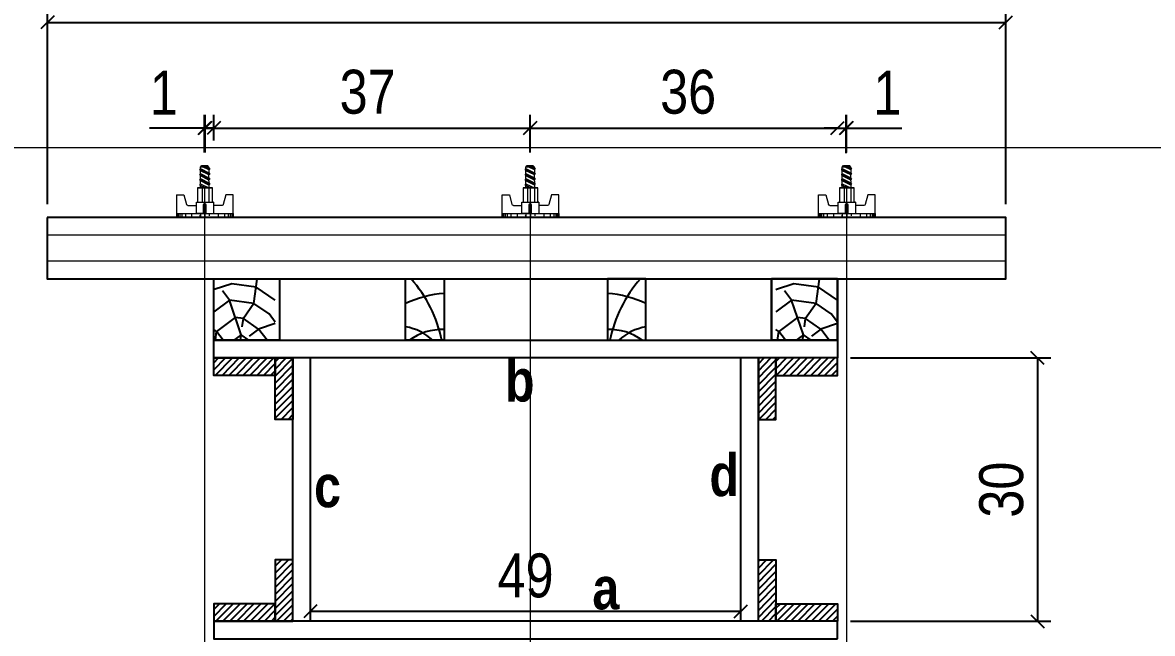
# Model space of a CAD drawing. Extents: x 2282 to 12463, y 760 to 16806.
# Drawn here: x 6195.9 to 6453.2, y 15095 to 15234.1 of the extents above; entities that cross this region are included whole.
import ezdxf

# ---------------------------------------------------------------- set-up
doc = ezdxf.new("R2010")
doc.units = 0
for name, color, linetype in [('1-2 PONTALETE', 7, 'Continuous'), ('COTA', 241, 'Continuous'), ('GRAVATA', 2, 'Continuous'), ('NOMENCLATURA', 7, 'Continuous'), ('Painéis', 200, 'Continuous'), ('PONTALETE', 7, 'Continuous'), ('SARRAFO', 251, 'Continuous')]:
    doc.layers.add(name, color=color, linetype=linetype)
doc.layers.add('CARIMBO', color=255, linetype='Continuous', lineweight=9)
doc.layers.add('Hachura', color=251, linetype='Continuous', lineweight=9)
doc.styles.add('COTA TECNICA 2X', font='techl___.ttf', dxfattribs={"height": 10})
doc.styles.add('ROMANC', font='techb___.ttf', dxfattribs={"height": 2.5})
doc.dimstyles.new('SECAO PILAR', dxfattribs={"dimtxt": 10, "dimasz": 3, "dimexe": 3, "dimexo": 3, "dimgap": 3, "dimtad": 1, "dimdec": 1, "dimlfac": 0.5, "dimzin": 12, "dimdsep": 46, "dimtxsty": 'COTA TECNICA 2X', "dimblk1": 'OBLIQUE', "dimblk2": 'OBLIQUE', "dimsah": 1, "dimcen": 0.9, "dimclrd": 256, "dimclre": 256, "dimclrt": 256, "dimadec": 1, "dimazin": 3, "dimtfac": 1, "dimtdec": 1, "dimtmove": 0, "dimatfit": 3, "dimfxl": 1, "dimtolj": 1, "dimtzin": 12, "dimarcsym": 0})
pattern_1 = [(45.5, (-90539.113, -18537.7951), (-0.802406755, 0.788522922), [])]
pattern_2 = [(45.5, (-109290.1633, -18585.8401), (-0.802406755, 0.788522922), [])]

# ---------------------------------------------------------------- blocks, each defined once
blk = doc.blocks.new('_Oblique')
at = {"color": 0, "linetype": 'ByBlock', "lineweight": -2}
blk.add_line((-0.5, -0.5), (0.5, 0.5), dxfattribs=at)
blk = doc.blocks.new('*D97')
at = {"layer": 'COTA', "lineweight": -2, "transparency": 16777216}
for p, q in [((6237.39, 15204.56), (6237.39, 15213.11)), ((6239.46, 15207.27), (6239.46, 15213.11)), ((6237.39, 15210.11), (6224.8, 15210.11)), ((6239.46, 15210.11), (6237.39, 15210.11)), ((6239.46, 15210.11), (6242.46, 15210.11))]:
    blk.add_line(p, q, dxfattribs=at)
at = {"layer": 'Defpoints', "color": 0, "transparency": 16777216}
for p in [(6237.39, 15210.11), (6239.46, 15204.27), (6237.39, 15201.56)]:
    blk.add_point(p, dxfattribs=at)
at = {"layer": 'COTA', "lineweight": -2, "transparency": 16777216, "xscale": 3, "yscale": 3, "zscale": 3}
blk.add_blockref('_Oblique', (6237.39, 15210.11), dxfattribs=at)
at = {"layer": 'COTA', "lineweight": -2, "transparency": 16777216, "xscale": 3, "yscale": 3, "zscale": 3, "rotation": 180}
blk.add_blockref('_Oblique', (6239.46, 15210.11), dxfattribs=at)
at = {"layer": 'COTA', "transparency": 16777216, "insert": (6228.1, 15218.16), "char_height": 10, "attachment_point": 5, "style": 'COTA TECNICA 2X'}
blk.add_mtext('\\A1;1', dxfattribs=at)
blk = doc.blocks.new('*D98')
at = {"layer": 'COTA', "lineweight": -2, "transparency": 16777216}
for p, q in [((6383.56, 15204.56), (6383.56, 15213.11)), ((6381.49, 15210.11), (6378.49, 15210.11)), ((6381.49, 15210.11), (6383.56, 15210.11)), ((6383.56, 15210.11), (6396.15, 15210.11))]:
    blk.add_line(p, q, dxfattribs=at)
at = {"layer": 'Defpoints', "color": 0, "transparency": 16777216}
for p in [(6381.49, 15210.11), (6383.56, 15210.11), (6383.56, 15201.56)]:
    blk.add_point(p, dxfattribs=at)
at = {"layer": 'COTA', "lineweight": -2, "transparency": 16777216, "xscale": 3, "yscale": 3, "zscale": 3}
blk.add_blockref('_Oblique', (6381.49, 15210.11), dxfattribs=at)
at = {"layer": 'COTA', "lineweight": -2, "transparency": 16777216, "xscale": 3, "yscale": 3, "zscale": 3, "rotation": 180}
blk.add_blockref('_Oblique', (6383.56, 15210.11), dxfattribs=at)
at = {"layer": 'COTA', "transparency": 16777216, "insert": (6392.85, 15218.16), "char_height": 10, "attachment_point": 5, "style": 'COTA TECNICA 2X'}
blk.add_mtext('\\A1;1', dxfattribs=at)
blk = doc.blocks.new('*D99')
at = {"layer": 'COTA', "lineweight": -2, "transparency": 16777216}
for p, q in [((6201.59, 15192.76), (6201.59, 15237.19)), ((6419.85, 15192.76), (6419.85, 15237.19)), ((6201.59, 15234.19), (6419.85, 15234.19))]:
    blk.add_line(p, q, dxfattribs=at)
at = {"layer": 'Defpoints', "color": 0, "transparency": 16777216}
for p in [(6419.85, 15234.19), (6201.59, 15189.76), (6419.85, 15189.76)]:
    blk.add_point(p, dxfattribs=at)
at = {"layer": 'COTA', "lineweight": -2, "transparency": 16777216, "xscale": 3, "yscale": 3, "zscale": 3, "rotation": 180}
blk.add_blockref('_Oblique', (6201.59, 15234.19), dxfattribs=at)
at = {"layer": 'COTA', "lineweight": -2, "transparency": 16777216, "xscale": 3, "yscale": 3, "zscale": 3}
blk.add_blockref('_Oblique', (6419.85, 15234.19), dxfattribs=at)
at = {"layer": 'COTA', "transparency": 16777216, "insert": (6264.72, 15242.92), "char_height": 10, "attachment_point": 5, "style": 'COTA TECNICA 2X'}
blk.add_mtext('\\A1;Perfil Metálico L=150', dxfattribs=at)
blk = doc.blocks.new('*D100')
at = {"layer": 'COTA', "lineweight": -2, "transparency": 16777216}
for p, q in [((6384.49, 15157.74), (6430.07, 15157.74)), ((6427.07, 15157.74), (6427.07, 15097.75)), ((6384.49, 15097.75), (6430.07, 15097.75))]:
    blk.add_line(p, q, dxfattribs=at)
at = {"layer": 'Defpoints', "color": 0, "transparency": 16777216}
for p in [(6381.49, 15157.74), (6381.49, 15097.75), (6427.07, 15097.75)]:
    blk.add_point(p, dxfattribs=at)
at = {"layer": 'COTA', "lineweight": -2, "transparency": 16777216, "xscale": 3, "yscale": 3, "zscale": 3}
for p, rotation in [((6427.07, 15157.74), 90), ((6427.07, 15097.75), 270)]:
    blk.add_blockref('_Oblique', p, dxfattribs=dict(at, rotation=rotation))
at = {"layer": 'COTA', "transparency": 16777216, "insert": (6418.85, 15127.74), "char_height": 10, "attachment_point": 5, "rotation": 90, "style": 'COTA TECNICA 2X'}
blk.add_mtext('\\A1;30', dxfattribs=at)
blk = doc.blocks.new('C')
at = {"layer": 'Hachura', "color": 0}
for p, q in [((0, 3.22), (0, -3.22)), ((0.45, 3.22), (0, 3.22)), ((0.46, 3.16), (0, 3.16)), ((0.46, 3.05), (0, 3.05)), ((0.46, 2.88), (0, 2.88)), ((0, 2.75), (0, -1.16)), ((0.46, 2.65), (0, 2.65)), ((0.45, -3.23), (0.45, 3.22)), ((0.45, 3.22), (2.58, 3.22)), ((2.58, 3.22), (2.58, 2.39)), ((0.46, 2.23), (0, 2.23)), ((0.46, 1.51), (0, 1.51)), ((1.35, 1.94), (1.35, 0.96)), ((2.58, 2.39), (1.47, 2.09)), ((0.39, 0.49), (0.17, 0.49)), ((1.74, 0.97), (0.45, 0.97)), ((1.45, 0.1), (0.45, 0.1)), ((1.74, -0.97), (1.74, 0.97)), ((1.74, 0.97), (1.74, 0.84)), ((1.74, 0.97), (1.74, 0.84)), ((1.74, 0.84), (3.35, 0.84)), ((3.35, 0.45), (1.74, 0.45)), ((3.32, 0.84), (3.32, -0.84)), ((3.35, 0.84), (3.35, -0.84)), ((3.68, 0.45), (3.35, 0.45)), ((3.84, -0.52), (3.35, 0.45)), ((3.35, 0.06), (3.67, -0.57)), ((3.68, 0.45), (4.16, -0.52)), ((3.72, 0.5), (4.25, -0.57)), ((4.37, -0.55), (3.83, 0.53)), ((4.15, 0.45), (3.93, 0.45)), ((4.42, -0.52), (3.93, 0.45)), ((4.15, 0.45), (4.26, 0.45)), ((4.26, 0.45), (4.74, -0.52)), ((4.3, 0.5), (4.83, -0.57)), ((4.95, -0.55), (4.41, 0.53)), ((4.51, 0.45), (4.84, 0.45)), ((5, -0.52), (4.51, 0.45)), ((4.84, 0.45), (5.32, -0.52)), ((4.88, 0.5), (5.41, -0.57)), ((5.53, -0.55), (4.99, 0.53)), ((5.58, -0.52), (5.09, 0.45)), ((5.42, 0.45), (5.09, 0.45)), ((5.58, -0.52), (5.09, 0.45)), ((5.42, 0.45), (5.74, -0.19)), ((5.46, 0.5), (5.74, -0.07)), ((5.74, 0.19), (5.57, 0.53)), ((5.74, 0.32), (5.68, 0.45)), ((5.68, 0.45), (5.74, 0.45)), ((5.74, 0.45), (5.9, 0.29)), ((5.74, 0.45), (5.74, -0.52)), ((5.9, -0.36), (5.9, 0.29)), ((0.45, 0), (0, 0)), ((0.08, -0.48), (0.29, -0.48)), ((0.29, -0.48), (0.4, -0.48)), ((0.45, 0), (0.45, -0.97)), ((0.45, -0.16), (1.45, -0.16)), ((0.45, -0.65), (0.45, -0.32)), ((0.45, -3.23), (0.45, -0.65)), ((0.45, -0.97), (1.74, -0.97)), ((1.35, -1.94), (1.35, -0.97)), ((3.35, -0.32), (1.74, -0.32)), ((3.35, -0.84), (1.74, -0.84)), ((3.35, -0.07), (3.58, -0.52)), ((3.35, -0.52), (3.58, -0.52)), ((3.84, -0.52), (4.16, -0.52)), ((4.42, -0.52), (4.74, -0.52)), ((4.63, -0.52), (4.74, -0.52)), ((5, -0.52), (5.32, -0.52)), ((5.58, -0.52), (5.74, -0.52)), ((5.74, -0.52), (5.9, -0.36)), ((5.74, -0.52), (5.74, -0.52)), ((0.46, -1.52), (0, -1.52)), ((0.46, -2.23), (0, -2.23)), ((2.58, -2.39), (1.47, -2.1)), ((2.58, -3.23), (2.58, -2.39)), ((0.46, -2.65), (0, -2.65)), ((0.46, -2.88), (0, -2.88)), ((0.46, -3.05), (0, -3.05)), ((0.46, -3.16), (0, -3.16)), ((0, -3.22), (2.57, -3.22))]:
    blk.add_line(p, q, dxfattribs=at)
for centre, radius, start, end in [((1.52, 1.94), 0.161, 104.7436, 180), ((1.44, -0.03), 0.129, 272.695, 87.305), ((3.81, 0.39), 0.143, 25.5688, 154.4312), ((4.39, 0.39), 0.143, 25.5688, 154.4312), ((4.97, 0.39), 0.143, 25.5688, 154.4312), ((5.55, 0.39), 0.143, 25.5688, 154.4312), ((0.17, -0.37), 0.174, 221.744, 317.8592), ((3.71, -0.4), 0.174, 222.1408, 318.256), ((4.29, -0.4), 0.174, 222.1408, 318.256), ((4.87, -0.4), 0.174, 222.1408, 318.256), ((5.45, -0.4), 0.174, 222.1408, 318.256), ((5.61, -0.4), 0.174, 317.8592, 318.256), ((1.52, -1.94), 0.161, 180, 255.2564)]:
    blk.add_arc(centre, radius, start, end, dxfattribs=at)
blk = doc.blocks.new('*D122')
at = {"layer": 'COTA', "lineweight": -2, "transparency": 16777216}
for p, q in [((6237.49, 15204.56), (6237.49, 15213.11)), ((6311.51, 15204.56), (6311.51, 15213.11)), ((6237.49, 15210.11), (6311.51, 15210.11))]:
    blk.add_line(p, q, dxfattribs=at)
at = {"layer": 'Defpoints', "color": 0, "transparency": 16777216}
for p in [(6311.51, 15210.11), (6237.49, 15201.56), (6311.51, 15201.56)]:
    blk.add_point(p, dxfattribs=at)
at = {"layer": 'COTA', "lineweight": -2, "transparency": 16777216, "xscale": 3, "yscale": 3, "zscale": 3, "rotation": 180}
blk.add_blockref('_Oblique', (6237.49, 15210.11), dxfattribs=at)
at = {"layer": 'COTA', "lineweight": -2, "transparency": 16777216, "xscale": 3, "yscale": 3, "zscale": 3}
blk.add_blockref('_Oblique', (6311.51, 15210.11), dxfattribs=at)
at = {"layer": 'COTA', "transparency": 16777216, "insert": (6274.5, 15218.32), "char_height": 10, "attachment_point": 5, "style": 'COTA TECNICA 2X'}
blk.add_mtext('\\A1;37', dxfattribs=at)
blk = doc.blocks.new('*D123')
at = {"layer": 'COTA', "lineweight": -2, "transparency": 16777216}
for p, q in [((6311.51, 15204.56), (6311.51, 15213.11)), ((6383.49, 15204.42), (6383.49, 15213.11)), ((6311.51, 15210.11), (6383.49, 15210.11))]:
    blk.add_line(p, q, dxfattribs=at)
at = {"layer": 'Defpoints', "color": 0, "transparency": 16777216}
for p in [(6383.49, 15210.11), (6311.51, 15201.56), (6383.49, 15201.42)]:
    blk.add_point(p, dxfattribs=at)
at = {"layer": 'COTA', "lineweight": -2, "transparency": 16777216, "xscale": 3, "yscale": 3, "zscale": 3, "rotation": 180}
blk.add_blockref('_Oblique', (6311.51, 15210.11), dxfattribs=at)
at = {"layer": 'COTA', "lineweight": -2, "transparency": 16777216, "xscale": 3, "yscale": 3, "zscale": 3}
blk.add_blockref('_Oblique', (6383.49, 15210.11), dxfattribs=at)
at = {"layer": 'COTA', "transparency": 16777216, "insert": (6347.5, 15218.32), "char_height": 10, "attachment_point": 5, "style": 'COTA TECNICA 2X'}
blk.add_mtext('\\A1;36', dxfattribs=at)
blk = doc.blocks.new('*D108')
at = {"layer": 'COTA', "lineweight": -2, "transparency": 16777216}
for p, q in [((6261.47, 15100.75), (6261.47, 15103.02)), ((6359.48, 15100.75), (6359.48, 15103.02)), ((6261.47, 15100.02), (6359.48, 15100.02))]:
    blk.add_line(p, q, dxfattribs=at)
at = {"layer": 'Defpoints', "color": 0, "transparency": 16777216}
for p in [(6359.48, 15100.02), (6261.47, 15097.75), (6359.48, 15097.75)]:
    blk.add_point(p, dxfattribs=at)
at = {"layer": 'COTA', "lineweight": -2, "transparency": 16777216, "xscale": 3, "yscale": 3, "zscale": 3, "rotation": 180}
blk.add_blockref('_Oblique', (6261.47, 15100.02), dxfattribs=at)
at = {"layer": 'COTA', "lineweight": -2, "transparency": 16777216, "xscale": 3, "yscale": 3, "zscale": 3}
blk.add_blockref('_Oblique', (6359.48, 15100.02), dxfattribs=at)
at = {"layer": 'COTA', "transparency": 16777216, "insert": (6310.48, 15108.13), "char_height": 10, "attachment_point": 5, "style": 'COTA TECNICA 2X'}
blk.add_mtext('\\A1;49', dxfattribs=at)

msp = doc.modelspace()

# ---------------------------------------------------------------- hatches: boundary and pattern name
at = {"layer": 'PONTALETE'}
h = msp.add_hatch(dxfattribs=at)
h.set_pattern_fill('TRONCO', color=1, scale=37.5, angle=82, style=0, pattern_type=2)
h.set_pattern_definition([(82, (-5395.02, 16524.404), (-31.91606, 42.35404), [11.25, -26.25]), (82, (-5396.875, 16524.665), (-31.91606, 42.35404), [11.25, -26.25]), (82, (-5400.328, 16527.043), (-31.91606, 42.35404), [7.5, -30]), (82, (-5403.78, 16529.422), (-31.91606, 42.35404), [5.625, -31.875]), (82, (-5407.494, 16529.944), (-31.91606, 42.35404), [3.75, -33.75]), (82, (-5412.512, 16521.182), (-31.91606, 42.35404), [1.875, -9.375, 1.875, -24.375]), (82, (-5413.586, 16527.013), (-31.91606, 42.35404), [1.875, -15, 5.625, -15]), (82, (-5414.4, 16534.7), (-31.91606, 42.35404), [1.875, -1.875, 1.875, -31.875]), (82, (-5416.517, 16533.106), (-31.91606, 42.35404), [1.875, -35.625]), (82, (-5420.49, 16531.77), (-31.91606, 42.35404), [5.625, -31.875]), (82, (-5424.204, 16532.293), (-31.91606, 42.35404), [7.5, -30]), (82, (-5428.18, 16530.958), (-31.91606, 42.35404), [9.375, -11.25, 1.875, -15]), (172, (-5407.985, 16512.972), (-42.35404, -31.91606), [1.875, -3.75, 9.375, -22.5]), (172, (-5411.438, 16515.35), (-42.35404, -31.91606), [1.875, -1.875, 5.625, -28.125]), (172, (-5426.03, 16519.295), (-42.35404, -31.91606), [3.75, -33.75]), (172, (-5410.916, 16519.064), (-42.35404, -31.91606), [7.5, -11.25, 1.875, -16.875]), (172, (-5431.08, 16523.79), (-42.35404, -31.91606), [1.875, -35.625]), (172, (-5412.25, 16523.04), (-42.35404, -31.91606), [5.625, -31.875]), (172, (-5413.586, 16527.013), (-42.35404, -31.91606), [3.75, -33.75]), (172, (-5413.064, 16530.727), (-42.35404, -31.91606), [1.875, -5.625, 5.625, -24.375]), (172, (-5414.66, 16532.845), (-42.35404, -31.91606), [1.875, -35.625]), (172, (-5406.97, 16533.658), (-42.35404, -31.91606), [5.25, -32.25]), (172, (-5399.284, 16534.47), (-42.35404, -31.91606), [3.75, -33.75]), (172, (-5413.616, 16540.27), (-42.35404, -31.91606), [1.875, -35.625]), (172, (-5411.237, 16543.724), (-42.35404, -31.91606), [5.625, -31.875]), (172, (-5410.715, 16547.438), (-42.35404, -31.91606), [5.625, -31.875]), (127, (-5396.644, 16539.78), (-37.13505, 5.21899), [2.651625, -2.651625, 2.651625, -45.078134]), (127, (-5406.972, 16533.658), (-37.13505, 5.21899), [5.30325, -47.72976]), (127, (-5427.627, 16521.413), (-37.13505, 5.21899), [5.30325, -47.72976]), (127, (-5417.3, 16527.535), (-37.13505, 5.21899), [5.30325, -47.72976]), (127, (-5409.611, 16528.348), (-37.13505, 5.21899), [5.30325, -47.72976]), (127, (-5400.62, 16538.445), (-37.13505, 5.21899), [5.30325, -47.72976]), (127, (-5402.997, 16534.992), (-37.13505, 5.21899), [7.95495, -45.07806]), (127, (-5421.274, 16526.2), (-37.13505, 5.21899), [2.65162, -50.38138]), (127, (-5425.248, 16524.866), (-37.13505, 5.21899), [2.65162, -50.38138]), (127, (-5423.16, 16539.72), (-37.13505, 5.21899), [2.65162, -50.38138]), (127, (-5406.68, 16522.256), (-37.13505, 5.21899), [2.65162, -50.38138]), (127, (-5416.808, 16544.507), (-37.13505, 5.21899), [2.65162, -50.38138]), (127, (-5414.92, 16530.988), (-37.13505, 5.21899), [2.65162, -50.38138]), (127, (-5418.112, 16535.223), (-37.13505, 5.21899), [2.65162, -50.38138]), (217, (-5410.946, 16532.323), (-5.21899, -37.13505), [2.651625, -2.651625, 7.95495, -39.77481]), (217, (-5410.163, 16537.893), (-5.21899, -37.13505), [2.65162, -50.38138]), (217, (-5397.166, 16536.066), (-5.21899, -37.13505), [2.65162, -50.38138]), (217, (-5407.494, 16529.944), (-5.21899, -37.13505), [2.65162, -50.38138]), (217, (-5414.138, 16536.558), (-5.21899, -37.13505), [2.65162, -50.38138]), (217, (-5406.16, 16525.97), (-5.21899, -37.13505), [2.65162, -50.38138]), (217, (-5404.07, 16540.824), (-5.21899, -37.13505), [2.65162, -50.38138]), (217, (-5396.584, 16513.263), (-5.21899, -37.13505), [2.65162, -50.38138]), (217, (-5398.18, 16515.38), (-5.21899, -37.13505), [5.30325, -47.72976]), (217, (-5399.776, 16517.5), (-5.21899, -37.13505), [5.30325, -47.72976]), (217, (-5399.254, 16521.212), (-5.21899, -37.13505), [5.30325, -47.72976]), (217, (-5402.706, 16523.59), (-5.21899, -37.13505), [5.30325, -47.72976]), (217, (-5415.473, 16540.533), (-5.21899, -37.13505), [5.30325, -47.72976]), (217, (-5395.861, 16545.35), (-5.21899, -37.13505), [5.30325, -47.72976]), (217, (-5425.308, 16551.382), (-5.21899, -37.13505), [5.30325, -47.72976]), (217, (-5421.595, 16550.86), (-5.21899, -37.13505), [5.30325, -47.72976]), (217, (-5420.26, 16546.886), (-5.21899, -37.13505), [5.30325, -47.72976]), (217, (-5423.913, 16520.89), (-5.21899, -37.13505), [7.95495, -45.07806]), (217, (-5416.808, 16544.507), (-5.21899, -37.13505), [7.95495, -45.07806]), (108.56505, (-5430.819, 16525.648), (5.218991, 37.135053), [4.1925, -79.66005]), (108.56505, (-5412.251, 16523.039), (5.218991, 37.135053), [4.1925, -79.66005]), (108.56505, (-5422.87, 16528.318), (5.218991, 37.135053), [4.1925, -79.66005]), (108.56505, (-5395.31, 16535.805), (5.218991, 37.135053), [4.1925, -79.66005]), (108.56505, (-5399.284, 16534.47), (5.218991, 37.135053), [4.1925, -79.66005]), (108.56505, (-5408.277, 16524.374), (5.218991, 37.135053), [4.1925, -79.66005]), (108.56505, (-5426.844, 16526.983), (5.218991, 37.135053), [4.1925, -79.66005]), (108.56505, (-5414.138, 16536.558), (5.218991, 37.135053), [8.385, -75.46755]), (145.43495, (-5419.708, 16537.341), (-37.135053, 5.218991), [4.1925, -79.66005]), (145.43495, (-5407.785, 16541.346), (-37.135053, 5.218991), [4.1925, -79.66005]), (145.43495, (-5417.821, 16523.822), (-37.135053, 5.218991), [4.1925, -79.66005]), (145.43495, (-5420.722, 16516.656), (-37.135053, 5.218991), [4.1925, -79.66005]), (145.43495, (-5410.163, 16537.893), (-37.135053, 5.218991), [4.1925, -79.66005]), (145.43495, (-5410.685, 16534.18), (-37.135053, 5.218991), [4.1925, -79.66005]), (145.43495, (-5418.343, 16520.108), (-37.135053, 5.218991), [8.385, -75.46755]), (145.43495, (-5401.432, 16546.133), (-37.135053, 5.218991), [8.385, -75.46755]), (145.43495, (-5403.81, 16542.68), (-37.135053, 5.218991), [8.385, -75.46755]), (198.56505, (-5402.415, 16512.19), (-37.135053, 5.218991), [4.1925, -79.66005]), (198.56505, (-5422.84, 16515.06), (-37.135053, 5.218991), [4.1925, -79.66005]), (198.56505, (-5395.801, 16518.834), (-37.135053, 5.218991), [4.1925, -79.66005]), (198.56505, (-5429.745, 16519.817), (-37.135053, 5.218991), [4.1925, -79.66005]), (198.56505, (-5406.942, 16520.4), (-37.135053, 5.218991), [4.1925, -79.66005]), (198.56505, (-5409.611, 16528.348), (-37.135053, 5.218991), [4.1925, -79.66005]), (198.56505, (-5416.517, 16533.106), (-37.135053, 5.218991), [4.1925, -79.66005]), (198.56505, (-5404.011, 16514.307), (-37.135057, 5.219004), [4.1925, -79.66005]), (198.56505, (-5408.277, 16524.374), (-37.135053, 5.218991), [4.1925, -79.66005]), (198.56505, (-5402.997, 16534.992), (-37.135053, 5.218991), [4.1925, -79.66005]), (198.56505, (-5406.189, 16539.228), (-37.135053, 5.218991), [4.1925, -79.66005]), (198.56505, (-5416.286, 16548.22), (-37.135053, 5.218991), [4.1925, -79.66005]), (198.56505, (-5431.34, 16521.935), (-37.135053, 5.218991), [4.1925, -79.66005]), (198.56505, (-5430.267, 16516.104), (-37.135053, 5.218991), [8.385, -75.46755]), (198.56505, (-5403.489, 16518.02), (-37.135053, 5.218991), [8.385, -75.46755]), (235.43495, (-5398.702, 16511.668), (-5.218991, -37.135053), [4.1925, -79.66005]), (235.43495, (-5392.409, 16542.971), (-5.218991, -37.135053), [4.1925, -79.66005]), (235.43495, (-5411.237, 16543.724), (-5.218991, -37.135053), [4.1925, -79.66005]), (235.43495, (-5400.328, 16527.043), (-5.218991, -37.135053), [4.1925, -79.66005]), (235.43495, (-5396.875, 16524.665), (-5.218991, -37.135053), [4.1925, -79.66005]), (235.43495, (-5403.78, 16529.422), (-5.218991, -37.135053), [4.1925, -79.66005]), (235.43495, (-5424.496, 16543.694), (-5.218991, -37.135053), [4.1925, -79.66005]), (235.43495, (-5425.83, 16547.669), (-5.218991, -37.135053), [8.385, -75.46755])])
h.paths.add_polyline_path([(6239.46, 15161.76), (6253.46, 15161.76), (6253.46, 15175.76), (6239.46, 15175.76)])
h = msp.add_hatch(dxfattribs=at)
h.set_pattern_fill('TRONCO', color=1, scale=37.5, angle=82, style=0, pattern_type=2)
h.set_pattern_definition([(82, (-5266.98, 16524.404), (-31.91606, 42.35404), [11.25, -26.25]), (82, (-5268.84, 16524.665), (-31.91606, 42.35404), [11.25, -26.25]), (82, (-5272.29, 16527.043), (-31.91606, 42.35404), [7.5, -30]), (82, (-5275.743, 16529.422), (-31.91606, 42.35404), [5.625, -31.875]), (82, (-5279.457, 16529.944), (-31.91606, 42.35404), [3.75, -33.75]), (82, (-5284.475, 16521.182), (-31.91606, 42.35404), [1.875, -9.375, 1.875, -24.375]), (82, (-5285.55, 16527.013), (-31.91606, 42.35404), [1.875, -15, 5.625, -15]), (82, (-5286.362, 16534.7), (-31.91606, 42.35404), [1.875, -1.875, 1.875, -31.875]), (82, (-5288.48, 16533.106), (-31.91606, 42.35404), [1.875, -35.625]), (82, (-5292.454, 16531.77), (-31.91606, 42.35404), [5.625, -31.875]), (82, (-5296.168, 16532.293), (-31.91606, 42.35404), [7.5, -30]), (82, (-5300.142, 16530.958), (-31.91606, 42.35404), [9.375, -11.25, 1.875, -15]), (172, (-5279.95, 16512.972), (-42.35404, -31.91606), [1.875, -3.75, 9.375, -22.5]), (172, (-5283.4, 16515.35), (-42.35404, -31.91606), [1.875, -1.875, 5.625, -28.125]), (172, (-5297.994, 16519.295), (-42.35404, -31.91606), [3.75, -33.75]), (172, (-5282.88, 16519.064), (-42.35404, -31.91606), [7.5, -11.25, 1.875, -16.875]), (172, (-5303.043, 16523.79), (-42.35404, -31.91606), [1.875, -35.625]), (172, (-5284.214, 16523.04), (-42.35404, -31.91606), [5.625, -31.875]), (172, (-5285.55, 16527.013), (-42.35404, -31.91606), [3.75, -33.75]), (172, (-5285.027, 16530.727), (-42.35404, -31.91606), [1.875, -5.625, 5.625, -24.375]), (172, (-5286.623, 16532.845), (-42.35404, -31.91606), [1.875, -35.625]), (172, (-5278.935, 16533.658), (-42.35404, -31.91606), [5.25, -32.25]), (172, (-5271.247, 16534.47), (-42.35404, -31.91606), [3.75, -33.75]), (172, (-5285.58, 16540.27), (-42.35404, -31.91606), [1.875, -35.625]), (172, (-5283.2, 16543.724), (-42.35404, -31.91606), [5.625, -31.875]), (172, (-5282.68, 16547.438), (-42.35404, -31.91606), [5.625, -31.875]), (127, (-5268.607, 16539.78), (-37.13505, 5.21899), [2.651625, -2.651625, 2.651625, -45.078134]), (127, (-5278.935, 16533.658), (-37.13505, 5.21899), [5.30325, -47.72976]), (127, (-5299.59, 16521.413), (-37.13505, 5.21899), [5.30325, -47.72976]), (127, (-5289.263, 16527.535), (-37.13505, 5.21899), [5.30325, -47.72976]), (127, (-5281.575, 16528.348), (-37.13505, 5.21899), [5.30325, -47.72976]), (127, (-5272.582, 16538.445), (-37.13505, 5.21899), [5.30325, -47.72976]), (127, (-5274.96, 16534.992), (-37.13505, 5.21899), [7.95495, -45.07806]), (127, (-5293.237, 16526.2), (-37.13505, 5.21899), [2.65162, -50.38138]), (127, (-5297.211, 16524.866), (-37.13505, 5.21899), [2.65162, -50.38138]), (127, (-5295.124, 16539.72), (-37.13505, 5.21899), [2.65162, -50.38138]), (127, (-5278.644, 16522.256), (-37.13505, 5.21899), [2.65162, -50.38138]), (127, (-5288.77, 16544.507), (-37.13505, 5.21899), [2.65162, -50.38138]), (127, (-5286.884, 16530.988), (-37.13505, 5.21899), [2.65162, -50.38138]), (127, (-5290.076, 16535.223), (-37.13505, 5.21899), [2.65162, -50.38138]), (217, (-5282.91, 16532.323), (-5.21899, -37.13505), [2.651625, -2.651625, 7.95495, -39.77481]), (217, (-5282.127, 16537.893), (-5.21899, -37.13505), [2.65162, -50.38138]), (217, (-5269.13, 16536.066), (-5.21899, -37.13505), [2.65162, -50.38138]), (217, (-5279.457, 16529.944), (-5.21899, -37.13505), [2.65162, -50.38138]), (217, (-5286.1, 16536.558), (-5.21899, -37.13505), [2.65162, -50.38138]), (217, (-5278.122, 16525.97), (-5.21899, -37.13505), [2.65162, -50.38138]), (217, (-5276.034, 16540.824), (-5.21899, -37.13505), [2.65162, -50.38138]), (217, (-5268.547, 16513.263), (-5.21899, -37.13505), [2.65162, -50.38138]), (217, (-5270.143, 16515.38), (-5.21899, -37.13505), [5.30325, -47.72976]), (217, (-5271.74, 16517.5), (-5.21899, -37.13505), [5.30325, -47.72976]), (217, (-5271.217, 16521.212), (-5.21899, -37.13505), [5.30325, -47.72976]), (217, (-5274.67, 16523.59), (-5.21899, -37.13505), [5.30325, -47.72976]), (217, (-5287.436, 16540.533), (-5.21899, -37.13505), [5.30325, -47.72976]), (217, (-5267.825, 16545.35), (-5.21899, -37.13505), [5.30325, -47.72976]), (217, (-5297.272, 16551.382), (-5.21899, -37.13505), [5.30325, -47.72976]), (217, (-5293.558, 16550.86), (-5.21899, -37.13505), [5.30325, -47.72976]), (217, (-5292.223, 16546.886), (-5.21899, -37.13505), [5.30325, -47.72976]), (217, (-5295.877, 16520.89), (-5.21899, -37.13505), [7.95495, -45.07806]), (217, (-5288.77, 16544.507), (-5.21899, -37.13505), [7.95495, -45.07806]), (108.56505, (-5302.782, 16525.648), (5.218991, 37.135053), [4.1925, -79.66005]), (108.56505, (-5284.214, 16523.039), (5.218991, 37.135053), [4.1925, -79.66005]), (108.56505, (-5294.833, 16528.318), (5.218991, 37.135053), [4.1925, -79.66005]), (108.56505, (-5267.273, 16535.805), (5.218991, 37.135053), [4.1925, -79.66005]), (108.56505, (-5271.247, 16534.47), (5.218991, 37.135053), [4.1925, -79.66005]), (108.56505, (-5280.24, 16524.374), (5.218991, 37.135053), [4.1925, -79.66005]), (108.56505, (-5298.807, 16526.983), (5.218991, 37.135053), [4.1925, -79.66005]), (108.56505, (-5286.101, 16536.558), (5.218991, 37.135053), [8.385, -75.46755]), (145.43495, (-5291.671, 16537.341), (-37.135053, 5.218991), [4.1925, -79.66005]), (145.43495, (-5279.748, 16541.346), (-37.135053, 5.218991), [4.1925, -79.66005]), (145.43495, (-5289.784, 16523.822), (-37.135053, 5.218991), [4.1925, -79.66005]), (145.43495, (-5292.685, 16516.656), (-37.135053, 5.218991), [4.1925, -79.66005]), (145.43495, (-5282.127, 16537.893), (-37.135053, 5.218991), [4.1925, -79.66005]), (145.43495, (-5282.648, 16534.18), (-37.135053, 5.218991), [4.1925, -79.66005]), (145.43495, (-5290.306, 16520.108), (-37.135053, 5.218991), [8.385, -75.46755]), (145.43495, (-5273.395, 16546.133), (-37.135053, 5.218991), [8.385, -75.46755]), (145.43495, (-5275.773, 16542.68), (-37.135053, 5.218991), [8.385, -75.46755]), (198.56505, (-5274.378, 16512.19), (-37.135053, 5.218991), [4.1925, -79.66005]), (198.56505, (-5294.803, 16515.06), (-37.135053, 5.218991), [4.1925, -79.66005]), (198.56505, (-5267.764, 16518.834), (-37.135053, 5.218991), [4.1925, -79.66005]), (198.56505, (-5301.708, 16519.817), (-37.135053, 5.218991), [4.1925, -79.66005]), (198.56505, (-5278.905, 16520.4), (-37.135053, 5.218991), [4.1925, -79.66005]), (198.56505, (-5281.575, 16528.348), (-37.135053, 5.218991), [4.1925, -79.66005]), (198.56505, (-5288.48, 16533.106), (-37.135053, 5.218991), [4.1925, -79.66005]), (198.56505, (-5275.974, 16514.307), (-37.135057, 5.219004), [4.1925, -79.66005]), (198.56505, (-5280.24, 16524.374), (-37.135053, 5.218991), [4.1925, -79.66005]), (198.56505, (-5274.96, 16534.992), (-37.135053, 5.218991), [4.1925, -79.66005]), (198.56505, (-5278.152, 16539.228), (-37.135053, 5.218991), [4.1925, -79.66005]), (198.56505, (-5288.249, 16548.22), (-37.135053, 5.218991), [4.1925, -79.66005]), (198.56505, (-5303.304, 16521.935), (-37.135053, 5.218991), [4.1925, -79.66005]), (198.56505, (-5302.23, 16516.104), (-37.135053, 5.218991), [8.385, -75.46755]), (198.56505, (-5275.452, 16518.02), (-37.135053, 5.218991), [8.385, -75.46755]), (235.43495, (-5270.665, 16511.668), (-5.218991, -37.135053), [4.1925, -79.66005]), (235.43495, (-5264.372, 16542.971), (-5.218991, -37.135053), [4.1925, -79.66005]), (235.43495, (-5283.2, 16543.724), (-5.218991, -37.135053), [4.1925, -79.66005]), (235.43495, (-5272.29, 16527.043), (-5.218991, -37.135053), [4.1925, -79.66005]), (235.43495, (-5268.838, 16524.665), (-5.218991, -37.135053), [4.1925, -79.66005]), (235.43495, (-5275.743, 16529.422), (-5.218991, -37.135053), [4.1925, -79.66005]), (235.43495, (-5296.459, 16543.694), (-5.218991, -37.135053), [4.1925, -79.66005]), (235.43495, (-5297.794, 16547.669), (-5.218991, -37.135053), [8.385, -75.46755])])
h.paths.add_polyline_path([(6367.49, 15161.76), (6381.49, 15161.76), (6381.49, 15175.76), (6367.49, 15175.76)])
at = {"layer": 'SARRAFO'}
h = msp.add_hatch(dxfattribs=at)
h.set_pattern_fill('ANSI31', color=256, scale=9, angle=0.5, style=0)
h.set_pattern_definition(pattern_1)
h.paths.add_polyline_path([(6253.47, 15157.74), (6239.46, 15157.74), (6239.46, 15153.74), (6253.47, 15153.74)])
h = msp.add_hatch(dxfattribs=at)
h.set_pattern_fill('ANSI31', color=256, scale=9, angle=0.5, style=0)
h.set_pattern_definition(pattern_2)
h.paths.add_polyline_path([(6257.47, 15157.74), (6253.47, 15157.74), (6253.47, 15143.73), (6257.47, 15143.73)])
h = msp.add_hatch(dxfattribs=at)
h.set_pattern_fill('ANSI31', color=256, scale=9, angle=0.5, style=0)
h.set_pattern_definition(pattern_2)
h.paths.add_polyline_path([(6363.48, 15157.74), (6367.48, 15157.74), (6367.48, 15143.73), (6363.48, 15143.73)])
h = msp.add_hatch(dxfattribs=at)
h.set_pattern_fill('ANSI31', color=256, scale=9, angle=0.5, style=0)
h.set_pattern_definition(pattern_1)
h.paths.add_polyline_path([(6367.48, 15157.74), (6381.49, 15157.74), (6381.49, 15153.74), (6367.48, 15153.74)])
h = msp.add_hatch(dxfattribs=at)
h.set_pattern_fill('ANSI31', color=256, scale=9, angle=0.5, style=0)
h.set_pattern_definition(pattern_2)
h.paths.add_polyline_path([(6257.47, 15097.75), (6253.47, 15097.75), (6253.47, 15111.76), (6257.47, 15111.76)])
h = msp.add_hatch(dxfattribs=at)
h.set_pattern_fill('ANSI31', color=256, scale=9, angle=0.5, style=0)
h.set_pattern_definition(pattern_2)
h.paths.add_polyline_path([(6363.48, 15097.75), (6367.48, 15097.75), (6367.48, 15111.76), (6363.48, 15111.76)])
h = msp.add_hatch(dxfattribs=at)
h.set_pattern_fill('ANSI31', color=256, scale=9, angle=0.5, style=0)
h.set_pattern_definition(pattern_1)
h.paths.add_polyline_path([(6253.47, 15097.75), (6239.46, 15097.75), (6239.46, 15101.75), (6253.47, 15101.75)])
h = msp.add_hatch(dxfattribs=at)
h.set_pattern_fill('ANSI31', color=256, scale=9, angle=0.5, style=0)
h.set_pattern_definition(pattern_1)
h.paths.add_polyline_path([(6367.48, 15097.75), (6381.49, 15097.75), (6381.49, 15101.75), (6367.48, 15101.75)])

# ---------------------------------------------------------------- linework, layer by layer
at = {"layer": '1-2 PONTALETE', "color": 1}
for centre, radius, start, end in [((6293.35, 15149.14), 23.32, 93.5441, 115.9137), ((6327.7, 15149.14), 23.32, 64.0863, 86.4559), ((6281.31, 15153.22), 11.74, 46.6479, 80.9173), ((6291.37, 15151.88), 12.32, 87.4574, 126.7023), ((6329.68, 15151.88), 12.32, 53.2977, 92.5426), ((6339.74, 15153.22), 11.74, 99.0827, 133.3521)]:
    msp.add_arc(centre, radius, start, end, dxfattribs=at)
at = {"layer": 'CARIMBO', "color": 3}
msp.add_line((4483.39, 15205.65), (9611.68, 15205.65), dxfattribs=at)
at = {"layer": 'GRAVATA', "color": 1}
msp.add_lwpolyline([(6201.5, 15189.76), (6201.5, 15175.76), (6419.85, 15175.76), (6419.85, 15189.76)], close=True, dxfattribs=at)
at = {"layer": 'Hachura'}
for p, q in [((6237.46, 15054.93), (6237.45, 15196.76)), ((6311.57, 15054.93), (6311.57, 15196.76)), ((6383.63, 15054.93), (6383.62, 15196.76)), ((6201.5, 15185.76), (6419.85, 15185.76)), ((6419.85, 15179.76), (6201.5, 15179.76))]:
    msp.add_line(p, q, dxfattribs=at)
at = {"layer": 'Painéis'}
for p, q in [((6257.47, 15097.75), (6257.47, 15157.74)), ((6261.47, 15097.75), (6261.47, 15157.74)), ((6359.48, 15097.75), (6359.48, 15157.74)), ((6363.48, 15097.75), (6363.48, 15157.74))]:
    msp.add_line(p, q, dxfattribs=at)
for points in [[(6381.49, 15161.76), (6381.49, 15157.74), (6239.46, 15157.74), (6239.46, 15161.76)], [(6381.49, 15093.73), (6381.49, 15097.75), (6239.46, 15097.75), (6239.46, 15093.73)]]:
    msp.add_lwpolyline(points, close=True, dxfattribs=at)
at = {"layer": 'PONTALETE', "color": 1}
for points in [[(6239.46, 15175.76), (6254.46, 15175.76), (6254.46, 15161.76), (6239.46, 15161.76)], [(6283.16, 15175.76), (6291.91, 15175.76), (6291.91, 15161.76), (6283.16, 15161.76)], [(6337.89, 15175.76), (6329.14, 15175.76), (6329.14, 15161.76), (6337.89, 15161.76)], [(6366.49, 15175.76), (6381.49, 15175.76), (6381.49, 15161.76), (6366.49, 15161.76)]]:
    msp.add_lwpolyline(points, close=True, dxfattribs=at)
at = {"layer": 'PONTALETE', "color": 40}
msp.add_lwpolyline([(6381.49, 15175.76), (6366.49, 15175.76), (6366.49, 15161.76), (6381.49, 15161.76)], close=True, dxfattribs=at)
at = {"layer": 'PONTALETE', "color": 1}
for centre, start, end in [((6261.61, 15155.62), 11.6357, 41.4455), ((6359.44, 15155.62), 138.5545, 168.3643)]:
    msp.add_arc(centre, 30.42, start, end, dxfattribs=at)
at = {"layer": 'SARRAFO'}
for points in [[(6239.46, 15157.74), (6253.47, 15157.74), (6253.47, 15153.74), (6239.46, 15153.74)], [(6381.49, 15157.74), (6367.48, 15157.74), (6367.48, 15153.74), (6381.49, 15153.74)], [(6239.46, 15097.75), (6253.47, 15097.75), (6253.47, 15101.75), (6239.46, 15101.75)], [(6381.49, 15097.75), (6367.48, 15097.75), (6367.48, 15101.75), (6381.49, 15101.75)]]:
    msp.add_lwpolyline(points, close=True, dxfattribs=at)
for points in [[(6239.46, 15157.74), (6257.47, 15157.74), (6257.47, 15143.73), (6253.47, 15143.73), (6253.47, 15157.74)], [(6381.49, 15157.74), (6363.48, 15157.74), (6363.48, 15143.73), (6367.48, 15143.73), (6367.48, 15157.74)], [(6239.46, 15097.75), (6257.47, 15097.75), (6257.47, 15111.76), (6253.47, 15111.76), (6253.47, 15097.75)], [(6381.49, 15097.75), (6363.48, 15097.75), (6363.48, 15111.76), (6367.48, 15111.76), (6367.48, 15097.75)]]:
    msp.add_lwpolyline(points, dxfattribs=at)

# ---------------------------------------------------------------- block references
at = {"layer": 'Hachura', "linetype": 'Continuous', "xscale": -2, "yscale": 2, "zscale": 2, "rotation": 270}
for p in [(6237.46, 15189.76), (6311.58, 15189.76), (6383.63, 15189.76)]:
    msp.add_blockref('C', p, dxfattribs=at)

# ---------------------------------------------------------------- texts
at = {"layer": 'NOMENCLATURA', "style": 'ROMANC'}
for s, p in [('b', (6305.79, 15147.81)), ('d', (6352.35, 15126.26)), ('c', (6262.31, 15123.73)), ('a', (6325.68, 15100.47))]:
    msp.add_text(s, height=9.6, dxfattribs=at).set_placement(p)

# ---------------------------------------------------------------- dimensions: what is measured, and where the dimension line sits
at = {"layer": 'COTA'}
dim = msp.add_linear_dim(base=(6419.85, 15234.19), p1=(6201.59, 15189.76), p2=(6419.85, 15189.76), text='Perfil Metálico L=150', dimstyle='SECAO PILAR', dxfattribs=at)
dim.commit()
dim.dimension.update_dxf_attribs({"geometry": '*D99', "text_midpoint": (6264.72, 15234.19), "dimtype": 160})
for base, p1, p2, picture, middle in [((6237.39, 15210.11), (6239.46, 15204.27), (6237.39, 15201.56), '*D97', (6228.1, 15218.16)), ((6311.51, 15210.11), (6237.49, 15201.56), (6311.51, 15201.56), '*D122', (6274.5, 15218.32)), ((6383.49, 15210.11), (6311.51, 15201.56), (6383.49, 15201.42), '*D123', (6347.5, 15218.32)), ((6383.56, 15210.11), (6381.49, 15210.11), (6383.56, 15201.56), '*D98', (6392.85, 15218.16)), ((6359.48, 15100.02), (6261.47, 15097.75), (6359.48, 15097.75), '*D108', (6310.48, 15108.13))]:
    dim = msp.add_linear_dim(base=base, p1=p1, p2=p2, dimstyle='SECAO PILAR', dxfattribs=at)
    dim.commit()
    dim.dimension.update_dxf_attribs({"geometry": picture, "text_midpoint": middle})
dim = msp.add_linear_dim(base=(6427.07, 15097.75), p1=(6381.49, 15157.74), p2=(6381.49, 15097.75), angle=90, dimstyle='SECAO PILAR', dxfattribs=at)
dim.commit()
dim.dimension.update_dxf_attribs({"geometry": '*D100', "text_midpoint": (6427.07, 15127.74), "dimtype": 160})

doc.saveas('drawing.dxf')
